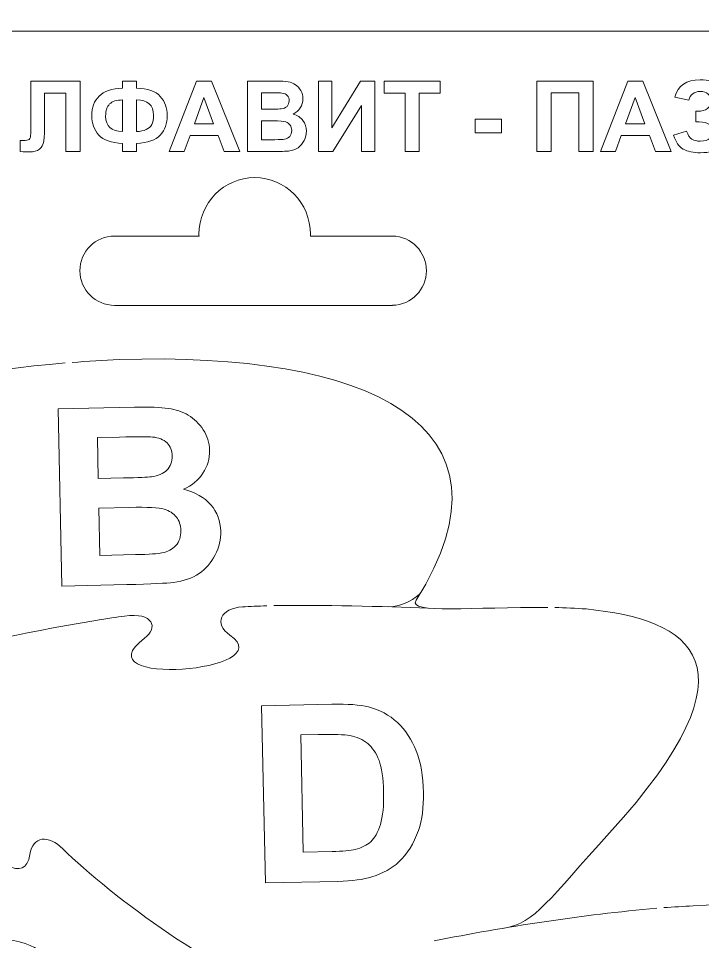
# Model space of a CAD drawing. Header units: millimetres. Extents: x -157 to 146, y -101 to 102.
# Drawn here: x -20.4 to 38.4, y 22.3 to 101.7 of the extents above; entities that cross this region are included whole.
import ezdxf

# ---------------------------------------------------------------- set-up
doc = ezdxf.new("R2010")
doc.units = ezdxf.units.MM
doc.header["$MEASUREMENT"] = 0
doc.layers.add('layer 1', color=7, linetype='Continuous')

msp = doc.modelspace()

# ---------------------------------------------------------------- linework, layer by layer
at = {"layer": 'layer 1', "color": 250, "lineweight": 9}
for points, knots in [([(-145.2239, -89.4805), (-145.2239, -29.4811), (-145.2239, 30.5182), (-145.2239, 90.5176), (-145.2239, 90.5176), (-145.2239, 101.6269), (-146.2814, 100.5684), (-135.1721, 100.5684), (-135.1721, 100.5684), (-45.2325, 100.5684), (44.7071, 100.5684), (134.6468, 100.5684), (134.6468, 100.5684), (145.7984, 100.5684), (144.7761, 101.6701), (144.7761, 90.515), (144.7761, 90.515), (144.7761, 30.5165), (144.7761, -29.482), (144.7761, -89.4805), (144.7761, -89.4805), (144.7761, -100.5424), (145.7711, -99.4316), (134.7144, -99.4316), (134.7144, -99.4316), (44.7296, -99.4316), (-45.2551, -99.4316), (-135.2398, -99.4316), (-135.2398, -99.4316), (-146.2558, -99.4316), (-145.2239, -100.498), (-145.2239, -89.4805)], [0, 0, 0, 0, 0.125, 0.125, 0.125, 0.125, 0.25, 0.25, 0.25, 0.25, 0.375, 0.375, 0.375, 0.375, 0.5, 0.5, 0.5, 0.5, 0.625, 0.625, 0.625, 0.625, 0.75, 0.75, 0.75, 0.75, 0.875, 0.875, 0.875, 0.875, 1, 1, 1, 1]), ([(-12.1424, 76.9962), (-13.7901, 76.9962), (-15.1262, 78.3308), (-15.1262, 79.9764), (-15.1262, 79.9764), (-15.1262, 81.6221), (-13.7901, 82.9567), (-12.1424, 82.9567), (-12.1424, 82.9567), (-12.1424, 82.9567), (-4.883, 82.9567), (-4.883, 82.9567), (-4.883, 82.9567), (-4.8847, 83.0092), (-4.8857, 83.062), (-4.8857, 83.115), (-4.8857, 83.115), (-4.8857, 85.804), (-2.7395, 87.9846), (-0.0929, 87.9846), (-0.0929, 87.9846), (2.5537, 87.9846), (4.6998, 85.804), (4.6998, 83.115), (4.6998, 83.115), (4.6998, 83.062), (4.6986, 83.0092), (4.6969, 82.9567), (4.6969, 82.9567), (4.6969, 82.9567), (11.6922, 82.9567), (11.6922, 82.9567), (11.6922, 82.9567), (11.6922, 82.9567), (11.7595, 82.9567), (11.7595, 82.9567), (11.7595, 82.9567), (11.7595, 82.9567), (11.7595, 82.9557), (11.7595, 82.9557), (11.7595, 82.9557), (13.376, 82.9198), (14.676, 81.5997), (14.676, 79.9764), (14.676, 79.9764), (14.676, 78.3532), (13.376, 77.0329), (11.7595, 76.997), (11.7595, 76.997), (11.7595, 76.997), (11.7595, 76.9962), (11.7595, 76.9962), (11.7595, 76.9962), (11.7595, 76.9962), (11.6922, 76.9962), (11.6922, 76.9962), (11.6922, 76.9962), (11.6922, 76.9962), (-12.1424, 76.9962), (-12.1424, 76.9962)], [0, 0, 0, 0, 0.0666667, 0.0666667, 0.0666667, 0.0666667, 0.1333333, 0.1333333, 0.1333333, 0.1333333, 0.2, 0.2, 0.2, 0.2, 0.2666667, 0.2666667, 0.2666667, 0.2666667, 0.3333333, 0.3333333, 0.3333333, 0.3333333, 0.4, 0.4, 0.4, 0.4, 0.4666667, 0.4666667, 0.4666667, 0.4666667, 0.5333333, 0.5333333, 0.5333333, 0.5333333, 0.6, 0.6, 0.6, 0.6, 0.6666667, 0.6666667, 0.6666667, 0.6666667, 0.7333333, 0.7333333, 0.7333333, 0.7333333, 0.8, 0.8, 0.8, 0.8, 0.8666667, 0.8666667, 0.8666667, 0.8666667, 0.9333333, 0.9333333, 0.9333333, 0.9333333, 1, 1, 1, 1]), ([(25.1242, 51.0022), (18.7752, 51.0847), (13.0179, 50.4071), (13.7843, 51.6244), (13.7843, 51.6244), (23.387, 66.8782), (9.4675, 73.0104), (-11.7608, 72.336), (-11.7608, 72.336), (-13.0898, 72.2768), (-14.4387, 72.1919), (-15.8034, 72.0829)], [0, 0, 0, 0, 0.3333333, 0.3333333, 0.3333333, 0.3333333, 0.6666667, 0.6666667, 0.6666667, 0.6666667, 1, 1, 1, 1]), ([(-37.1446, 68.6696), (-38.302, 68.3868), (-39.5338, 63.6297), (-39.2407, 61.2562), (-39.2407, 61.2562), (-38.9496, 58.8974), (-39.6095, 58.3615), (-40.8535, 59.2016), (-40.8535, 59.2016), (-46.7399, 63.1765), (-40.8127, 47.7432), (-38.6866, 52.6766), (-38.6866, 52.6766), (-38.036, 54.1862), (-36.8608, 53.8153), (-35.6229, 52.651), (-35.6229, 52.651), (-33.4039, 50.5635), (-28.7941, 46.6535), (-26.2743, 47.3192), (-26.2743, 47.3192), (-28.7416, 46.6705), (-24.0841, 41.0125), (-22.2198, 37.8514), (-22.2198, 37.8514), (-21.039, 35.8493), (-21.8088, 35.069), (-23.2352, 35.605), (-23.2352, 35.605), (-29.9847, 38.1413), (-20.2171, 24.5016), (-19.4347, 29.7624), (-19.4347, 29.7624), (-19.1954, 31.3722), (-17.8141, 31.4749), (-16.5839, 30.2407), (-16.5839, 30.2407), (-12.6629, 26.3071), (-2.0189, 18.4974), (0.8826, 19.0468)], [0, 0, 0, 0, 0.1, 0.1, 0.1, 0.1, 0.2, 0.2, 0.2, 0.2, 0.3, 0.3, 0.3, 0.3, 0.4, 0.4, 0.4, 0.4, 0.5, 0.5, 0.5, 0.5, 0.6, 0.6, 0.6, 0.6, 0.7, 0.7, 0.7, 0.7, 0.8, 0.8, 0.8, 0.8, 0.9, 0.9, 0.9, 0.9, 1, 1, 1, 1]), ([(-43.6826, 42.0792), (-35.6208, 44.6366), (-26.7111, 47.7693), (-13.9201, 49.8728), (-13.9201, 49.8728), (-12.6583, 50.072), (-11.9856, 50.1726), (-11.3018, 50.2692), (-11.3018, 50.2692), (-8.7655, 50.6277), (-8.3757, 49.2592), (-9.5739, 48.3578), (-9.5739, 48.3578), (-15.2434, 44.0923), (2.3633, 45.4709), (-2.2181, 48.6366), (-2.2181, 48.6366), (-3.62, 49.6053), (-3.0715, 50.9475), (-1.1386, 51.0614), (-1.1386, 51.0614), (-0.5112, 51.0984), (0.2207, 51.1276), (0.9432, 51.1475)], [0, 0, 0, 0, 0.1666667, 0.1666667, 0.1666667, 0.1666667, 0.3333333, 0.3333333, 0.3333333, 0.3333333, 0.5, 0.5, 0.5, 0.5, 0.6666667, 0.6666667, 0.6666667, 0.6666667, 0.8333333, 0.8333333, 0.8333333, 0.8333333, 1, 1, 1, 1]), ([(21.3999, 23.4405), (24.03, 23.8613), (25.1838, 25.8785), (30.437, 31.6375), (30.437, 31.6375), (43.7476, 46.2297), (37.4342, 49.9849), (28.423, 50.8793), (28.423, 50.8793), (27.5223, 50.9425), (26.6177, 50.9809), (25.7242, 51.0022)], [0, 0, 0, 0, 0.3333333, 0.3333333, 0.3333333, 0.3333333, 0.6666667, 0.6666667, 0.6666667, 0.6666667, 1, 1, 1, 1]), ([(-13.6035, 17.3465), (-14.0242, 17.3355), (-14.5485, 17.3355), (-14.9735, 17.3301), (-14.9735, 17.3301), (-16.3052, 17.3269), (-17.0395, 17.3369), (-17.7788, 17.3551), (-17.7788, 17.3551), (-19.8217, 17.4057), (-20.3823, 18.7997), (-18.9919, 19.7897), (-18.9919, 19.7897), (-14.4483, 23.0249), (-32.07, 24.1355), (-26.3503, 19.9566), (-26.3503, 19.9566), (-25.1415, 19.0735), (-25.5034, 17.7585), (-28.2209, 18.0009), (-28.2209, 18.0009), (-39.3634, 18.9952), (-47.7892, 22.1485), (-54.4172, 23.1682), (-54.4172, 23.1682), (-56.2115, 23.4442), (-57.2048, 23.7287), (-57.0054, 22.1153), (-57.0054, 22.1153), (-56.3537, 16.8429), (-69.4766, 27.788), (-62.2551, 26.8924), (-62.2551, 26.8924), (-60.7289, 26.7031), (-60.3888, 27.4949), (-61.8813, 29.5746), (-61.8813, 29.5746), (-62.42, 30.3254), (-62.7736, 31.3634), (-63.0662, 32.4741)], [0, 0, 0, 0, 0.1, 0.1, 0.1, 0.1, 0.2, 0.2, 0.2, 0.2, 0.3, 0.3, 0.3, 0.3, 0.4, 0.4, 0.4, 0.4, 0.5, 0.5, 0.5, 0.5, 0.6, 0.6, 0.6, 0.6, 0.7, 0.7, 0.7, 0.7, 0.8, 0.8, 0.8, 0.8, 0.9, 0.9, 0.9, 0.9, 1, 1, 1, 1]), ([(70.9758, 19.6711), (70.7908, 19.7489), (70.5389, 19.847), (70.3529, 19.9237), (70.3529, 19.9237), (59.9014, 24.0437), (49.5441, 26.107), (37.6259, 25.3432), (37.6259, 25.3432), (36.8091, 25.2922), (35.9217, 25.2624), (35.0984, 25.1954)], [0, 0, 0, 0, 0.3333333, 0.3333333, 0.3333333, 0.3333333, 0.6666667, 0.6666667, 0.6666667, 0.6666667, 1, 1, 1, 1])]:
    msp.add_open_spline(points, degree=3, knots=knots, dxfattribs=at)
at = {"layer": 'layer 1', "color": 22, "lineweight": 9}
for points, knots in [([(-19.3614, 96.2834), (-19.3614, 96.2834), (-15.1154, 96.2834), (-15.1154, 96.2834), (-15.1154, 96.2834), (-15.1154, 96.2834), (-15.1154, 90.2227), (-15.1154, 90.2227), (-15.1154, 90.2227), (-15.1154, 90.2227), (-16.3388, 90.2227), (-16.3388, 90.2227), (-16.3388, 90.2227), (-16.3388, 90.2227), (-16.3388, 95.2576), (-16.3388, 95.2576), (-16.3388, 95.2576), (-16.3388, 95.2576), (-18.162, 95.2576), (-18.162, 95.2576), (-18.162, 95.2576), (-18.162, 95.2576), (-18.162, 92.6696), (-18.162, 92.6696), (-18.162, 92.6696), (-18.162, 91.9287), (-18.1874, 91.4109), (-18.2368, 91.1173), (-18.2368, 91.1173), (-18.2862, 90.8238), (-18.4075, 90.5952), (-18.598, 90.4315), (-18.598, 90.4315), (-18.7899, 90.2679), (-19.0891, 90.186), (-19.4983, 90.186), (-19.4983, 90.186), (-19.6408, 90.186), (-19.9019, 90.1987), (-20.2787, 90.2269), (-20.2787, 90.2269), (-20.2787, 90.2269), (-20.2787, 91.1738), (-20.2787, 91.1738), (-20.2787, 91.1738), (-20.2787, 91.1738), (-20.0063, 91.1696), (-20.0063, 91.1696), (-20.0063, 91.1696), (-19.7495, 91.1696), (-19.5773, 91.2034), (-19.4898, 91.2726), (-19.4898, 91.2726), (-19.4009, 91.3417), (-19.3572, 91.511), (-19.3572, 91.782), (-19.3572, 91.782), (-19.3572, 91.782), (-19.3614, 92.8234), (-19.3614, 92.8234), (-19.3614, 92.8234), (-19.3614, 92.8234), (-19.3614, 96.2834), (-19.3614, 96.2834)], [0, 0, 0, 0, 0.0625, 0.0625, 0.0625, 0.0625, 0.125, 0.125, 0.125, 0.125, 0.1875, 0.1875, 0.1875, 0.1875, 0.25, 0.25, 0.25, 0.25, 0.3125, 0.3125, 0.3125, 0.3125, 0.375, 0.375, 0.375, 0.375, 0.4375, 0.4375, 0.4375, 0.4375, 0.5, 0.5, 0.5, 0.5, 0.5625, 0.5625, 0.5625, 0.5625, 0.625, 0.625, 0.625, 0.625, 0.6875, 0.6875, 0.6875, 0.6875, 0.75, 0.75, 0.75, 0.75, 0.8125, 0.8125, 0.8125, 0.8125, 0.875, 0.875, 0.875, 0.875, 0.9375, 0.9375, 0.9375, 0.9375, 1, 1, 1, 1]), ([(-10.2583, 90.9297), (-10.2583, 90.9297), (-10.2583, 90.2227), (-10.2583, 90.2227), (-10.2583, 90.2227), (-10.2583, 90.2227), (-11.4564, 90.2227), (-11.4564, 90.2227), (-11.4564, 90.2227), (-11.4564, 90.2227), (-11.4564, 90.9297), (-11.4564, 90.9297), (-11.4564, 90.9297), (-12.4244, 90.9649), (-13.1074, 91.2048), (-13.5053, 91.6465), (-13.5053, 91.6465), (-13.9032, 92.0896), (-14.1022, 92.6428), (-14.1022, 93.3074), (-14.1022, 93.3074), (-14.1022, 94.0073), (-13.8948, 94.5689), (-13.4785, 94.9909), (-13.4785, 94.9909), (-13.0622, 95.4142), (-12.3877, 95.6442), (-11.4564, 95.6795), (-11.4564, 95.6795), (-11.4564, 95.6795), (-11.4564, 96.2792), (-11.4564, 96.2792), (-11.4564, 96.2792), (-11.4564, 96.2792), (-10.2583, 96.2792), (-10.2583, 96.2792), (-10.2583, 96.2792), (-10.2583, 96.2792), (-10.2583, 95.6795), (-10.2583, 95.6795), (-10.2583, 95.6795), (-9.2959, 95.6442), (-8.6144, 95.4071), (-8.2136, 94.9683), (-8.2136, 94.9683), (-7.8129, 94.5308), (-7.6125, 93.9749), (-7.6125, 93.3032), (-7.6125, 93.3032), (-7.6125, 92.6357), (-7.8114, 92.0826), (-8.2108, 91.6423), (-8.2108, 91.6423), (-8.6115, 91.2034), (-9.2931, 90.9649), (-10.2583, 90.9297)], [0, 0, 0, 0, 0.0714286, 0.0714286, 0.0714286, 0.0714286, 0.1428571, 0.1428571, 0.1428571, 0.1428571, 0.2142857, 0.2142857, 0.2142857, 0.2142857, 0.2857143, 0.2857143, 0.2857143, 0.2857143, 0.3571429, 0.3571429, 0.3571429, 0.3571429, 0.4285714, 0.4285714, 0.4285714, 0.4285714, 0.5, 0.5, 0.5, 0.5, 0.5714286, 0.5714286, 0.5714286, 0.5714286, 0.6428571, 0.6428571, 0.6428571, 0.6428571, 0.7142857, 0.7142857, 0.7142857, 0.7142857, 0.7857143, 0.7857143, 0.7857143, 0.7857143, 0.8571429, 0.8571429, 0.8571429, 0.8571429, 0.9285714, 0.9285714, 0.9285714, 0.9285714, 1, 1, 1, 1]), ([(-1.3726, 90.2227), (-1.3726, 90.2227), (-2.7047, 90.2227), (-2.7047, 90.2227), (-2.7047, 90.2227), (-2.7047, 90.2227), (-3.2339, 91.5999), (-3.2339, 91.5999), (-3.2339, 91.5999), (-3.2339, 91.5999), (-5.6567, 91.5999), (-5.6567, 91.5999), (-5.6567, 91.5999), (-5.6567, 91.5999), (-6.1563, 90.2227), (-6.1563, 90.2227), (-6.1563, 90.2227), (-6.1563, 90.2227), (-7.4545, 90.2227), (-7.4545, 90.2227), (-7.4545, 90.2227), (-7.4545, 90.2227), (-5.0937, 96.2834), (-5.0937, 96.2834), (-5.0937, 96.2834), (-5.0937, 96.2834), (-3.7997, 96.2834), (-3.7997, 96.2834), (-3.7997, 96.2834), (-3.7997, 96.2834), (-1.3726, 90.2227), (-1.3726, 90.2227)], [0, 0, 0, 0, 0.125, 0.125, 0.125, 0.125, 0.25, 0.25, 0.25, 0.25, 0.375, 0.375, 0.375, 0.375, 0.5, 0.5, 0.5, 0.5, 0.625, 0.625, 0.625, 0.625, 0.75, 0.75, 0.75, 0.75, 0.875, 0.875, 0.875, 0.875, 1, 1, 1, 1]), ([(-0.7206, 96.2834), (-0.7206, 96.2834), (1.7023, 96.2834), (1.7023, 96.2834), (1.7023, 96.2834), (2.182, 96.2834), (2.5405, 96.2637), (2.7761, 96.2228), (2.7761, 96.2228), (3.0118, 96.1833), (3.222, 96.1), (3.4083, 95.973), (3.4083, 95.973), (3.5946, 95.846), (3.7484, 95.6781), (3.8726, 95.4664), (3.8726, 95.4664), (3.9967, 95.2562), (4.0588, 95.0191), (4.0588, 94.758), (4.0588, 94.758), (4.0588, 94.4744), (3.9826, 94.2133), (3.8302, 93.9763), (3.8302, 93.9763), (3.6764, 93.7392), (3.469, 93.5614), (3.2079, 93.4429), (3.2079, 93.4429), (3.5762, 93.3356), (3.8613, 93.1522), (4.0588, 92.8939), (4.0588, 92.8939), (4.2578, 92.6343), (4.3566, 92.3295), (4.3566, 91.9795), (4.3566, 91.9795), (4.3566, 91.7044), (4.2931, 91.4363), (4.1647, 91.1752), (4.1647, 91.1752), (4.0363, 90.9156), (3.8613, 90.7067), (3.6397, 90.5515), (3.6397, 90.5515), (3.4182, 90.3963), (3.1444, 90.3003), (2.8185, 90.2636), (2.8185, 90.2636), (2.6153, 90.2425), (2.1228, 90.2283), (1.3424, 90.2227), (1.3424, 90.2227), (1.3424, 90.2227), (-0.7206, 90.2227), (-0.7206, 90.2227), (-0.7206, 90.2227), (-0.7206, 90.2227), (-0.7206, 96.2834), (-0.7206, 96.2834)], [0, 0, 0, 0, 0.0666667, 0.0666667, 0.0666667, 0.0666667, 0.1333333, 0.1333333, 0.1333333, 0.1333333, 0.2, 0.2, 0.2, 0.2, 0.2666667, 0.2666667, 0.2666667, 0.2666667, 0.3333333, 0.3333333, 0.3333333, 0.3333333, 0.4, 0.4, 0.4, 0.4, 0.4666667, 0.4666667, 0.4666667, 0.4666667, 0.5333333, 0.5333333, 0.5333333, 0.5333333, 0.6, 0.6, 0.6, 0.6, 0.6666667, 0.6666667, 0.6666667, 0.6666667, 0.7333333, 0.7333333, 0.7333333, 0.7333333, 0.8, 0.8, 0.8, 0.8, 0.8666667, 0.8666667, 0.8666667, 0.8666667, 0.9333333, 0.9333333, 0.9333333, 0.9333333, 1, 1, 1, 1]), ([(5.4065, 96.2834), (5.4065, 96.2834), (6.5523, 96.2834), (6.5523, 96.2834), (6.5523, 96.2834), (6.5523, 96.2834), (6.5523, 92.2491), (6.5523, 92.2491), (6.5523, 92.2491), (6.5523, 92.2491), (9.0077, 96.2834), (9.0077, 96.2834), (9.0077, 96.2834), (9.0077, 96.2834), (10.2269, 96.2834), (10.2269, 96.2834), (10.2269, 96.2834), (10.2269, 96.2834), (10.2269, 90.2227), (10.2269, 90.2227), (10.2269, 90.2227), (10.2269, 90.2227), (9.0824, 90.2227), (9.0824, 90.2227), (9.0824, 90.2227), (9.0824, 90.2227), (9.0824, 94.1795), (9.0824, 94.1795), (9.0824, 94.1795), (9.0824, 94.1795), (6.6299, 90.2227), (6.6299, 90.2227), (6.6299, 90.2227), (6.6299, 90.2227), (5.4065, 90.2227), (5.4065, 90.2227), (5.4065, 90.2227), (5.4065, 90.2227), (5.4065, 96.2834), (5.4065, 96.2834)], [0, 0, 0, 0, 0.1, 0.1, 0.1, 0.1, 0.2, 0.2, 0.2, 0.2, 0.3, 0.3, 0.3, 0.3, 0.4, 0.4, 0.4, 0.4, 0.5, 0.5, 0.5, 0.5, 0.6, 0.6, 0.6, 0.6, 0.7, 0.7, 0.7, 0.7, 0.8, 0.8, 0.8, 0.8, 0.9, 0.9, 0.9, 0.9, 1, 1, 1, 1]), ([(12.8402, 90.2227), (12.8402, 90.2227), (12.8402, 95.2576), (12.8402, 95.2576), (12.8402, 95.2576), (12.8402, 95.2576), (11.0424, 95.2576), (11.0424, 95.2576), (11.0424, 95.2576), (11.0424, 95.2576), (11.0424, 96.2834), (11.0424, 96.2834), (11.0424, 96.2834), (11.0424, 96.2834), (15.8586, 96.2834), (15.8586, 96.2834), (15.8586, 96.2834), (15.8586, 96.2834), (15.8586, 95.2576), (15.8586, 95.2576), (15.8586, 95.2576), (15.8586, 95.2576), (14.065, 95.2576), (14.065, 95.2576), (14.065, 95.2576), (14.065, 95.2576), (14.065, 90.2227), (14.065, 90.2227), (14.065, 90.2227), (14.065, 90.2227), (12.8402, 90.2227), (12.8402, 90.2227)], [0, 0, 0, 0, 0.125, 0.125, 0.125, 0.125, 0.25, 0.25, 0.25, 0.25, 0.375, 0.375, 0.375, 0.375, 0.5, 0.5, 0.5, 0.5, 0.625, 0.625, 0.625, 0.625, 0.75, 0.75, 0.75, 0.75, 0.875, 0.875, 0.875, 0.875, 1, 1, 1, 1]), ([(24.1883, 96.2834), (24.1883, 96.2834), (29.0087, 96.2834), (29.0087, 96.2834), (29.0087, 96.2834), (29.0087, 96.2834), (29.0087, 90.2227), (29.0087, 90.2227), (29.0087, 90.2227), (29.0087, 90.2227), (27.7852, 90.2227), (27.7852, 90.2227), (27.7852, 90.2227), (27.7852, 90.2227), (27.7852, 95.266), (27.7852, 95.266), (27.7852, 95.266), (27.7852, 95.266), (25.4117, 95.266), (25.4117, 95.266), (25.4117, 95.266), (25.4117, 95.266), (25.4117, 90.2227), (25.4117, 90.2227), (25.4117, 90.2227), (25.4117, 90.2227), (24.1883, 90.2227), (24.1883, 90.2227), (24.1883, 90.2227), (24.1883, 90.2227), (24.1883, 96.2834), (24.1883, 96.2834)], [0, 0, 0, 0, 0.125, 0.125, 0.125, 0.125, 0.25, 0.25, 0.25, 0.25, 0.375, 0.375, 0.375, 0.375, 0.5, 0.5, 0.5, 0.5, 0.625, 0.625, 0.625, 0.625, 0.75, 0.75, 0.75, 0.75, 0.875, 0.875, 0.875, 0.875, 1, 1, 1, 1]), ([(35.7241, 90.2227), (35.7241, 90.2227), (34.392, 90.2227), (34.392, 90.2227), (34.392, 90.2227), (34.392, 90.2227), (33.8628, 91.5999), (33.8628, 91.5999), (33.8628, 91.5999), (33.8628, 91.5999), (31.44, 91.5999), (31.44, 91.5999), (31.44, 91.5999), (31.44, 91.5999), (30.9404, 90.2227), (30.9404, 90.2227), (30.9404, 90.2227), (30.9404, 90.2227), (29.6422, 90.2227), (29.6422, 90.2227), (29.6422, 90.2227), (29.6422, 90.2227), (32.003, 96.2834), (32.003, 96.2834), (32.003, 96.2834), (32.003, 96.2834), (33.297, 96.2834), (33.297, 96.2834), (33.297, 96.2834), (33.297, 96.2834), (35.7241, 90.2227), (35.7241, 90.2227)], [0, 0, 0, 0, 0.125, 0.125, 0.125, 0.125, 0.25, 0.25, 0.25, 0.25, 0.375, 0.375, 0.375, 0.375, 0.5, 0.5, 0.5, 0.5, 0.625, 0.625, 0.625, 0.625, 0.75, 0.75, 0.75, 0.75, 0.875, 0.875, 0.875, 0.875, 1, 1, 1, 1]), ([(37.2369, 94.6296), (37.2369, 94.6296), (36.0459, 94.9062), (36.0459, 94.9062), (36.0459, 94.9062), (36.3027, 95.894), (37.0308, 96.3865), (38.2331, 96.3865), (38.2331, 96.3865), (38.9443, 96.3865), (39.4805, 96.2298), (39.8432, 95.918), (39.8432, 95.918), (40.2059, 95.6047), (40.3865, 95.2378), (40.3865, 94.8159), (40.3865, 94.8159), (40.3865, 94.5266), (40.3046, 94.2655), (40.1381, 94.0327), (40.1381, 94.0327), (39.973, 93.7999), (39.7261, 93.5953), (39.3945, 93.4189), (39.3945, 93.4189), (39.7966, 93.2806), (40.0986, 93.0859), (40.3004, 92.8333), (40.3004, 92.8333), (40.5008, 92.5807), (40.6024, 92.2702), (40.6024, 91.9005), (40.6024, 91.9005), (40.6024, 91.3699), (40.4062, 90.9395), (40.0168, 90.6108), (40.0168, 90.6108), (39.6273, 90.2834), (39.0431, 90.1197), (38.2656, 90.1197), (38.2656, 90.1197), (37.632, 90.1197), (37.1324, 90.2241), (36.7655, 90.4358), (36.7655, 90.4358), (36.3987, 90.646), (36.1235, 91.0411), (35.9386, 91.6197), (35.9386, 91.6197), (35.9386, 91.6197), (37.0591, 91.988), (37.0591, 91.988), (37.0591, 91.988), (37.1748, 91.6239), (37.3286, 91.3883), (37.5205, 91.281), (37.5205, 91.281), (37.711, 91.1738), (37.9481, 91.1202), (38.2289, 91.1202), (38.2289, 91.1202), (38.6141, 91.1202), (38.8963, 91.2034), (39.0727, 91.3699), (39.0727, 91.3699), (39.2491, 91.5364), (39.3366, 91.727), (39.3366, 91.9429), (39.3366, 91.9429), (39.3366, 92.1912), (39.2364, 92.3902), (39.0374, 92.5426), (39.0374, 92.5426), (38.8371, 92.6936), (38.5365, 92.7698), (38.1343, 92.7698), (38.1343, 92.7698), (38.1343, 92.7698), (37.8563, 92.7698), (37.8563, 92.7698), (37.8563, 92.7698), (37.8563, 92.7698), (37.8563, 93.6828), (37.8563, 93.6828), (37.8563, 93.6828), (37.8563, 93.6828), (37.9975, 93.6828), (37.9975, 93.6828), (37.9975, 93.6828), (38.3728, 93.6828), (38.6593, 93.7674), (38.8568, 93.9353), (38.8568, 93.9353), (39.0558, 94.1033), (39.1546, 94.3262), (39.1546, 94.6042), (39.1546, 94.6042), (39.1546, 94.8258), (39.0741, 95.012), (38.9133, 95.163), (38.9133, 95.163), (38.7524, 95.314), (38.521, 95.3902), (38.2204, 95.3902), (38.2204, 95.3902), (37.7082, 95.3902), (37.3794, 95.1362), (37.2369, 94.6296)], [0, 0, 0, 0, 0.037037, 0.037037, 0.037037, 0.037037, 0.0740741, 0.0740741, 0.0740741, 0.0740741, 0.1111111, 0.1111111, 0.1111111, 0.1111111, 0.1481481, 0.1481481, 0.1481481, 0.1481481, 0.1851852, 0.1851852, 0.1851852, 0.1851852, 0.2222222, 0.2222222, 0.2222222, 0.2222222, 0.2592593, 0.2592593, 0.2592593, 0.2592593, 0.2962963, 0.2962963, 0.2962963, 0.2962963, 0.3333333, 0.3333333, 0.3333333, 0.3333333, 0.3703704, 0.3703704, 0.3703704, 0.3703704, 0.4074074, 0.4074074, 0.4074074, 0.4074074, 0.4444444, 0.4444444, 0.4444444, 0.4444444, 0.4814815, 0.4814815, 0.4814815, 0.4814815, 0.5185185, 0.5185185, 0.5185185, 0.5185185, 0.5555556, 0.5555556, 0.5555556, 0.5555556, 0.5925926, 0.5925926, 0.5925926, 0.5925926, 0.6296296, 0.6296296, 0.6296296, 0.6296296, 0.6666667, 0.6666667, 0.6666667, 0.6666667, 0.7037037, 0.7037037, 0.7037037, 0.7037037, 0.7407407, 0.7407407, 0.7407407, 0.7407407, 0.7777778, 0.7777778, 0.7777778, 0.7777778, 0.8148148, 0.8148148, 0.8148148, 0.8148148, 0.8518519, 0.8518519, 0.8518519, 0.8518519, 0.8888889, 0.8888889, 0.8888889, 0.8888889, 0.9259259, 0.9259259, 0.9259259, 0.9259259, 0.962963, 0.962963, 0.962963, 0.962963, 1, 1, 1, 1]), ([(0.5042, 95.2745), (0.5042, 95.2745), (0.5042, 93.8733), (0.5042, 93.8733), (0.5042, 93.8733), (0.5042, 93.8733), (1.3057, 93.8733), (1.3057, 93.8733), (1.3057, 93.8733), (1.7827, 93.8733), (2.079, 93.8803), (2.1947, 93.8944), (2.1947, 93.8944), (2.4036, 93.9184), (2.5687, 93.9904), (2.6886, 94.1103), (2.6886, 94.1103), (2.8086, 94.2303), (2.8678, 94.3883), (2.8678, 94.5845), (2.8678, 94.5845), (2.8678, 94.7721), (2.817, 94.9245), (2.714, 95.0417), (2.714, 95.0417), (2.6096, 95.1588), (2.4558, 95.2293), (2.2526, 95.2533), (2.2526, 95.2533), (2.1312, 95.2674), (1.7827, 95.2745), (1.207, 95.2745), (1.207, 95.2745), (1.207, 95.2745), (0.5042, 95.2745), (0.5042, 95.2745)], [0, 0, 0, 0, 0.1111111, 0.1111111, 0.1111111, 0.1111111, 0.2222222, 0.2222222, 0.2222222, 0.2222222, 0.3333333, 0.3333333, 0.3333333, 0.3333333, 0.4444444, 0.4444444, 0.4444444, 0.4444444, 0.5555556, 0.5555556, 0.5555556, 0.5555556, 0.6666667, 0.6666667, 0.6666667, 0.6666667, 0.7777778, 0.7777778, 0.7777778, 0.7777778, 0.8888889, 0.8888889, 0.8888889, 0.8888889, 1, 1, 1, 1]), ([(-11.4564, 91.9513), (-11.4564, 91.9513), (-11.4564, 94.6593), (-11.4564, 94.6593), (-11.4564, 94.6593), (-11.9714, 94.6593), (-12.3439, 94.5435), (-12.5725, 94.3135), (-12.5725, 94.3135), (-12.8011, 94.0835), (-12.9154, 93.735), (-12.9154, 93.2693), (-12.9154, 93.2693), (-12.9154, 92.3902), (-12.43, 91.9513), (-11.4564, 91.9513)], [0, 0, 0, 0, 0.25, 0.25, 0.25, 0.25, 0.5, 0.5, 0.5, 0.5, 0.75, 0.75, 0.75, 0.75, 1, 1, 1, 1]), ([(-10.2583, 91.9513), (-9.938, 91.9513), (-9.6628, 92.0049), (-9.4328, 92.1122), (-9.4328, 92.1122), (-9.2028, 92.2194), (-9.0391, 92.3648), (-8.9432, 92.5454), (-8.9432, 92.5454), (-8.8472, 92.7274), (-8.7978, 92.9941), (-8.7978, 93.3441), (-8.7978, 93.3441), (-8.7978, 94.2204), (-9.2846, 94.6593), (-10.2583, 94.6593), (-10.2583, 94.6593), (-10.2583, 94.6593), (-10.2583, 91.9513), (-10.2583, 91.9513)], [0, 0, 0, 0, 0.2, 0.2, 0.2, 0.2, 0.4, 0.4, 0.4, 0.4, 0.6, 0.6, 0.6, 0.6, 0.8, 0.8, 0.8, 0.8, 1, 1, 1, 1]), ([(-3.6261, 92.6202), (-3.6261, 92.6202), (-4.4615, 94.8695), (-4.4615, 94.8695), (-4.4615, 94.8695), (-4.4615, 94.8695), (-5.28, 92.6202), (-5.28, 92.6202), (-5.28, 92.6202), (-5.28, 92.6202), (-3.6261, 92.6202), (-3.6261, 92.6202)], [0, 0, 0, 0, 0.3333333, 0.3333333, 0.3333333, 0.3333333, 0.6666667, 0.6666667, 0.6666667, 0.6666667, 1, 1, 1, 1]), ([(33.4706, 92.6202), (33.4706, 92.6202), (32.6352, 94.8695), (32.6352, 94.8695), (32.6352, 94.8695), (32.6352, 94.8695), (31.8167, 92.6202), (31.8167, 92.6202), (31.8167, 92.6202), (31.8167, 92.6202), (33.4706, 92.6202), (33.4706, 92.6202)], [0, 0, 0, 0, 0.3333333, 0.3333333, 0.3333333, 0.3333333, 0.6666667, 0.6666667, 0.6666667, 0.6666667, 1, 1, 1, 1]), ([(18.8599, 91.8398), (18.8599, 91.8398), (18.8599, 93.0012), (18.8599, 93.0012), (18.8599, 93.0012), (18.8599, 93.0012), (21.1417, 93.0012), (21.1417, 93.0012), (21.1417, 93.0012), (21.1417, 93.0012), (21.1417, 91.8398), (21.1417, 91.8398), (21.1417, 91.8398), (21.1417, 91.8398), (18.8599, 91.8398), (18.8599, 91.8398)], [0, 0, 0, 0, 0.25, 0.25, 0.25, 0.25, 0.5, 0.5, 0.5, 0.5, 0.75, 0.75, 0.75, 0.75, 1, 1, 1, 1]), ([(0.5042, 92.8643), (0.5042, 92.8643), (0.5042, 91.2443), (0.5042, 91.2443), (0.5042, 91.2443), (0.5042, 91.2443), (1.6359, 91.2443), (1.6359, 91.2443), (1.6359, 91.2443), (2.0776, 91.2443), (2.357, 91.2556), (2.4756, 91.281), (2.4756, 91.281), (2.6576, 91.3135), (2.8058, 91.3953), (2.9201, 91.5223), (2.9201, 91.5223), (3.0344, 91.6508), (3.0922, 91.8229), (3.0922, 92.0374), (3.0922, 92.0374), (3.0922, 92.2194), (3.0471, 92.3732), (2.9596, 92.5002), (2.9596, 92.5002), (2.8707, 92.6272), (2.7437, 92.7204), (2.5772, 92.7782), (2.5772, 92.7782), (2.4106, 92.8361), (2.048, 92.8643), (1.492, 92.8643), (1.492, 92.8643), (1.492, 92.8643), (0.5042, 92.8643), (0.5042, 92.8643)], [0, 0, 0, 0, 0.1111111, 0.1111111, 0.1111111, 0.1111111, 0.2222222, 0.2222222, 0.2222222, 0.2222222, 0.3333333, 0.3333333, 0.3333333, 0.3333333, 0.4444444, 0.4444444, 0.4444444, 0.4444444, 0.5555556, 0.5555556, 0.5555556, 0.5555556, 0.6666667, 0.6666667, 0.6666667, 0.6666667, 0.7777778, 0.7777778, 0.7777778, 0.7777778, 0.8888889, 0.8888889, 0.8888889, 0.8888889, 1, 1, 1, 1]), ([(-16.9986, 68.0875), (-16.9986, 68.0875), (-10.4383, 68.2265), (-10.4383, 68.2265), (-10.4383, 68.2265), (-9.1391, 68.254), (-8.1675, 68.2249), (-7.5272, 68.1355), (-7.5272, 68.1355), (-6.887, 68.0498), (-6.3131, 67.8526), (-5.8018, 67.5441), (-5.8018, 67.5441), (-5.2905, 67.2356), (-4.8649, 66.8223), (-4.5171, 66.2975), (-4.5171, 66.2975), (-4.1694, 65.7761), (-3.9884, 65.1838), (-3.9741, 64.5277), (-3.9741, 64.5277), (-3.9587, 63.8148), (-4.1508, 63.1543), (-4.5505, 62.5497), (-4.5505, 62.5497), (-4.9541, 61.945), (-5.5061, 61.4862), (-6.2065, 61.1733), (-6.2065, 61.1733), (-5.2034, 60.9249), (-4.4215, 60.4802), (-3.8725, 59.8425), (-3.8725, 59.8425), (-3.3196, 59.2013), (-3.0355, 58.4409), (-3.0165, 57.5614), (-3.0165, 57.5614), (-3.0015, 56.8697), (-3.1587, 56.1922), (-3.4922, 55.5287), (-3.4922, 55.5287), (-3.8258, 54.8687), (-4.2882, 54.3338), (-4.8796, 53.931), (-4.8796, 53.931), (-5.471, 53.528), (-6.207, 53.2712), (-7.0877, 53.1603), (-7.0877, 53.1603), (-7.6367, 53.0955), (-8.9694, 53.0317), (-11.0821, 52.9728), (-11.0821, 52.9728), (-11.0821, 52.9728), (-16.6682, 52.8544), (-16.6682, 52.8544), (-16.6682, 52.8544), (-16.6682, 52.8544), (-16.9986, 68.0875), (-16.9986, 68.0875)], [0, 0, 0, 0, 0.0666667, 0.0666667, 0.0666667, 0.0666667, 0.1333333, 0.1333333, 0.1333333, 0.1333333, 0.2, 0.2, 0.2, 0.2, 0.2666667, 0.2666667, 0.2666667, 0.2666667, 0.3333333, 0.3333333, 0.3333333, 0.3333333, 0.4, 0.4, 0.4, 0.4, 0.4666667, 0.4666667, 0.4666667, 0.4666667, 0.5333333, 0.5333333, 0.5333333, 0.5333333, 0.6, 0.6, 0.6, 0.6, 0.6666667, 0.6666667, 0.6666667, 0.6666667, 0.7333333, 0.7333333, 0.7333333, 0.7333333, 0.8, 0.8, 0.8, 0.8, 0.8666667, 0.8666667, 0.8666667, 0.8666667, 0.9333333, 0.9333333, 0.9333333, 0.9333333, 1, 1, 1, 1]), ([(-13.6271, 65.6219), (-13.6271, 65.6219), (-13.5507, 62.1), (-13.5507, 62.1), (-13.5507, 62.1), (-13.5507, 62.1), (-11.3805, 62.146), (-11.3805, 62.146), (-11.3805, 62.146), (-10.0889, 62.1733), (-9.287, 62.2081), (-8.9745, 62.2501), (-8.9745, 62.2501), (-8.4102, 62.3224), (-7.9672, 62.5128), (-7.6489, 62.8212), (-7.6489, 62.8212), (-7.3307, 63.1295), (-7.1788, 63.5302), (-7.1895, 64.0232), (-7.1895, 64.0232), (-7.1997, 64.4948), (-7.3456, 64.8749), (-7.6309, 65.1635), (-7.6309, 65.1635), (-7.92, 65.4518), (-8.3404, 65.6203), (-8.8919, 65.669), (-8.8919, 65.669), (-9.2212, 65.6975), (-10.1653, 65.6952), (-11.7243, 65.6622), (-11.7243, 65.6622), (-11.7243, 65.6622), (-13.6271, 65.6219), (-13.6271, 65.6219)], [0, 0, 0, 0, 0.1111111, 0.1111111, 0.1111111, 0.1111111, 0.2222222, 0.2222222, 0.2222222, 0.2222222, 0.3333333, 0.3333333, 0.3333333, 0.3333333, 0.4444444, 0.4444444, 0.4444444, 0.4444444, 0.5555556, 0.5555556, 0.5555556, 0.5555556, 0.6666667, 0.6666667, 0.6666667, 0.6666667, 0.7777778, 0.7777778, 0.7777778, 0.7777778, 0.8888889, 0.8888889, 0.8888889, 0.8888889, 1, 1, 1, 1]), ([(-13.4957, 59.5642), (-13.4957, 59.5642), (-13.4074, 55.4925), (-13.4074, 55.4925), (-13.4074, 55.4925), (-13.4074, 55.4925), (-10.343, 55.5574), (-10.343, 55.5574), (-10.343, 55.5574), (-9.1471, 55.5828), (-8.3912, 55.6272), (-8.0716, 55.6978), (-8.0716, 55.6978), (-7.5805, 55.7898), (-7.1837, 56.004), (-6.8811, 56.3298), (-6.8811, 56.3298), (-6.5787, 56.6591), (-6.4315, 57.0951), (-6.4432, 57.6342), (-6.4432, 57.6342), (-6.4531, 58.0917), (-6.5837, 58.4757), (-6.8275, 58.7899), (-6.8275, 58.7899), (-7.0751, 59.104), (-7.4241, 59.3308), (-7.8781, 59.4667), (-7.8781, 59.4667), (-8.3321, 59.6025), (-9.3156, 59.6527), (-10.8211, 59.6208), (-10.8211, 59.6208), (-10.8211, 59.6208), (-13.4957, 59.5642), (-13.4957, 59.5642)], [0, 0, 0, 0, 0.1111111, 0.1111111, 0.1111111, 0.1111111, 0.2222222, 0.2222222, 0.2222222, 0.2222222, 0.3333333, 0.3333333, 0.3333333, 0.3333333, 0.4444444, 0.4444444, 0.4444444, 0.4444444, 0.5555556, 0.5555556, 0.5555556, 0.5555556, 0.6666667, 0.6666667, 0.6666667, 0.6666667, 0.7777778, 0.7777778, 0.7777778, 0.7777778, 0.8888889, 0.8888889, 0.8888889, 0.8888889, 1, 1, 1, 1]), ([(0.4992, 42.5563), (0.4992, 42.5563), (6.5553, 42.6846), (6.5553, 42.6846), (6.5553, 42.6846), (7.9194, 42.7135), (8.9607, 42.6398), (9.6834, 42.4599), (9.6834, 42.4599), (10.6518, 42.2179), (11.4874, 41.7672), (12.1859, 41.1078), (12.1859, 41.1078), (12.8883, 40.452), (13.4296, 39.6403), (13.8097, 38.6761), (13.8097, 38.6761), (14.1862, 37.7083), (14.3919, 36.5133), (14.4229, 35.084), (14.4229, 35.084), (14.45, 33.832), (14.3054, 32.7467), (13.9888, 31.8316), (13.9888, 31.8316), (13.604, 30.7164), (13.0389, 29.8067), (12.2896, 29.106), (12.2896, 29.106), (11.7277, 28.5724), (10.9609, 28.1517), (9.989, 27.8401), (9.989, 27.8401), (9.2639, 27.6083), (8.2881, 27.4812), (7.0615, 27.4552), (7.0615, 27.4552), (7.0615, 27.4552), (0.8296, 27.3232), (0.8296, 27.3232), (0.8296, 27.3232), (0.8296, 27.3232), (0.4992, 42.5563), (0.4992, 42.5563)], [0, 0, 0, 0, 0.0909091, 0.0909091, 0.0909091, 0.0909091, 0.1818182, 0.1818182, 0.1818182, 0.1818182, 0.2727273, 0.2727273, 0.2727273, 0.2727273, 0.3636364, 0.3636364, 0.3636364, 0.3636364, 0.4545455, 0.4545455, 0.4545455, 0.4545455, 0.5454545, 0.5454545, 0.5454545, 0.5454545, 0.6363636, 0.6363636, 0.6363636, 0.6363636, 0.7272727, 0.7272727, 0.7272727, 0.7272727, 0.8181818, 0.8181818, 0.8181818, 0.8181818, 0.9090909, 0.9090909, 0.9090909, 0.9090909, 1, 1, 1, 1]), ([(3.8678, 40.048), (3.8678, 40.048), (4.0867, 29.9612), (4.0867, 29.9612), (4.0867, 29.9612), (4.0867, 29.9612), (6.5588, 30.0136), (6.5588, 30.0136), (6.5588, 30.0136), (7.4835, 30.0332), (8.1511, 30.0934), (8.5616, 30.2016), (8.5616, 30.2016), (9.0939, 30.337), (9.5363, 30.5557), (9.8852, 30.8611), (9.8852, 30.8611), (10.2342, 31.1666), (10.51, 31.6657), (10.7206, 32.3514), (10.7206, 32.3514), (10.9275, 33.0371), (11.0219, 33.9722), (10.9963, 35.1498), (10.9963, 35.1498), (10.9708, 36.3273), (10.8366, 37.2257), (10.6013, 37.8523), (10.6013, 37.8523), (10.3622, 38.4789), (10.0382, 38.9652), (9.6293, 39.3079), (9.6293, 39.3079), (9.2167, 39.6539), (8.6995, 39.8807), (8.0778, 39.9918), (8.0778, 39.9918), (7.6134, 40.0812), (6.7068, 40.1081), (5.3542, 40.0795), (5.3542, 40.0795), (5.3542, 40.0795), (3.8678, 40.048), (3.8678, 40.048)], [0, 0, 0, 0, 0.0909091, 0.0909091, 0.0909091, 0.0909091, 0.1818182, 0.1818182, 0.1818182, 0.1818182, 0.2727273, 0.2727273, 0.2727273, 0.2727273, 0.3636364, 0.3636364, 0.3636364, 0.3636364, 0.4545455, 0.4545455, 0.4545455, 0.4545455, 0.5454545, 0.5454545, 0.5454545, 0.5454545, 0.6363636, 0.6363636, 0.6363636, 0.6363636, 0.7272727, 0.7272727, 0.7272727, 0.7272727, 0.8181818, 0.8181818, 0.8181818, 0.8181818, 0.9090909, 0.9090909, 0.9090909, 0.9090909, 1, 1, 1, 1])]:
    msp.add_open_spline(points, degree=3, knots=knots, dxfattribs=at)
at = {"layer": 'layer 1', "color": 250, "lineweight": 9}
for points in [[(-16.4034, 72.0431), (-30.6192, 70.8143), (-46.6999, 66.9125), (-60.6146, 60.8232)], [(14.2132, 52.3261), (13.9143, 51.8327), (12.5235, 51.0344), (11.4269, 51.0685)], [(1.5432, 51.1657), (5.6687, 51.249), (10.9415, 51.1028), (14.8378, 50.9516)], [(34.4984, 25.1405), (28.07, 24.5803), (21.4484, 23.5445), (15.3422, 22.3372)]]:
    msp.add_open_spline(points, degree=3, dxfattribs=at)

doc.saveas('drawing.dxf')
